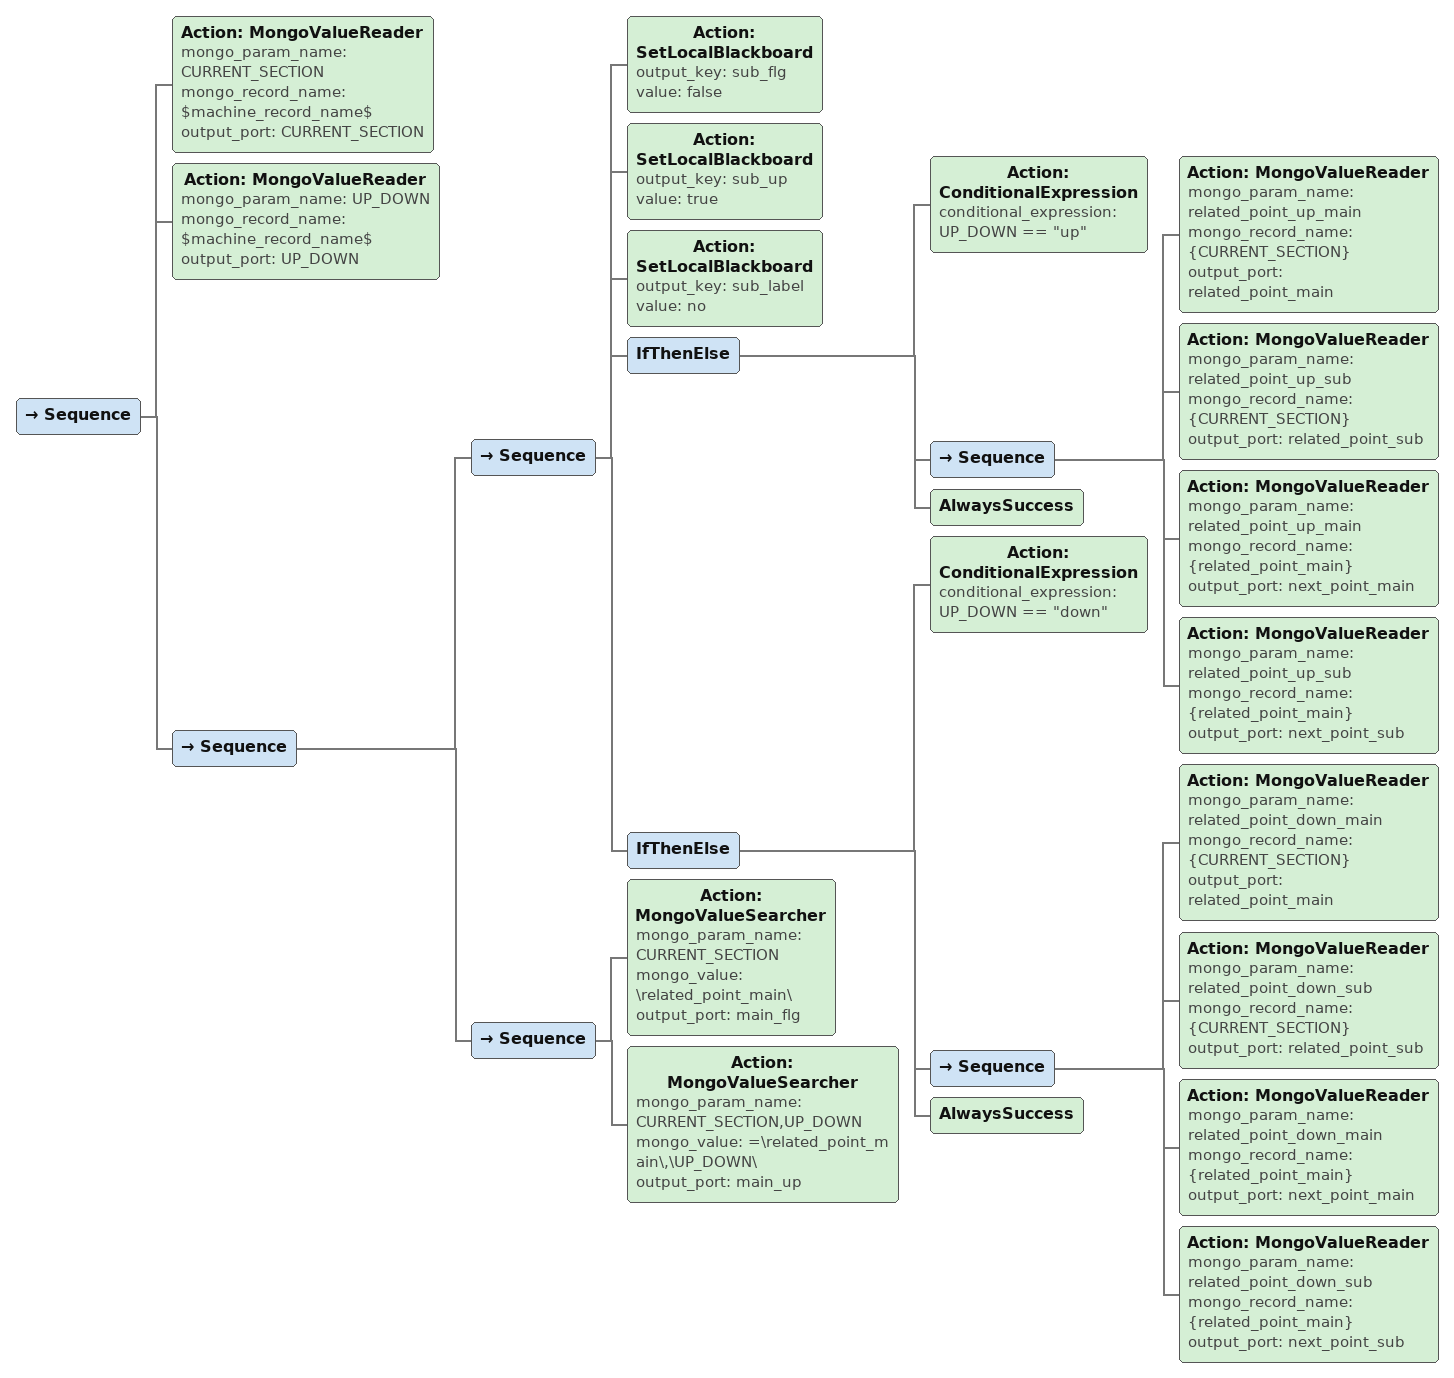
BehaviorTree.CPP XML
<Sequence>
    <Action ID="MongoValueReader" mongo_param_name="CURRENT_SECTION" mongo_record_name="$machine_record_name$" output_port="CURRENT_SECTION"/>
    <Action ID="MongoValueReader" mongo_param_name="UP_DOWN" mongo_record_name="$machine_record_name$" output_port="UP_DOWN"/>
    <Sequence>
        <Sequence>
            <Action ID="SetLocalBlackboard" output_key="sub_flg" value="false"/>
            <Action ID="SetLocalBlackboard" output_key="sub_up" value="true"/>
            <Action ID="SetLocalBlackboard" output_key="sub_label" value="no"/>
            <IfThenElse>
                <Action ID="ConditionalExpression" conditional_expression="UP_DOWN == &quot;up&quot;"/>
                <Sequence>
                    <Action ID="MongoValueReader" mongo_param_name="related_point_up_main" mongo_record_name="{CURRENT_SECTION}" output_port="related_point_main"/>
                    <Action ID="MongoValueReader" mongo_param_name="related_point_up_sub" mongo_record_name="{CURRENT_SECTION}" output_port="related_point_sub"/>
                    <Action ID="MongoValueReader" mongo_param_name="related_point_up_main" mongo_record_name="{related_point_main}" output_port="next_point_main"/>
                    <Action ID="MongoValueReader" mongo_param_name="related_point_up_sub" mongo_record_name="{related_point_main}" output_port="next_point_sub"/>
                </Sequence>
                <AlwaysSuccess/>
            </IfThenElse>
            <IfThenElse>
                <Action ID="ConditionalExpression" conditional_expression="UP_DOWN == &quot;down&quot;"/>
                <Sequence>
                    <Action ID="MongoValueReader" mongo_param_name="related_point_down_main" mongo_record_name="{CURRENT_SECTION}" output_port="related_point_main"/>
                    <Action ID="MongoValueReader" mongo_param_name="related_point_down_sub" mongo_record_name="{CURRENT_SECTION}" output_port="related_point_sub"/>
                    <Action ID="MongoValueReader" mongo_param_name="related_point_down_main" mongo_record_name="{related_point_main}" output_port="next_point_main"/>
                    <Action ID="MongoValueReader" mongo_param_name="related_point_down_sub" mongo_record_name="{related_point_main}" output_port="next_point_sub"/>
                </Sequence>
                <AlwaysSuccess/>
            </IfThenElse>
        </Sequence>
        <Sequence>
            <Action ID="MongoValueSearcher" mongo_param_name="CURRENT_SECTION" mongo_value="\related_point_main\" output_port="main_flg"/>
            <Action ID="MongoValueSearcher" mongo_param_name="CURRENT_SECTION,UP_DOWN" mongo_value="=\related_point_main\,\UP_DOWN\" output_port="main_up"/>
        </Sequence>
    </Sequence>
</Sequence>
